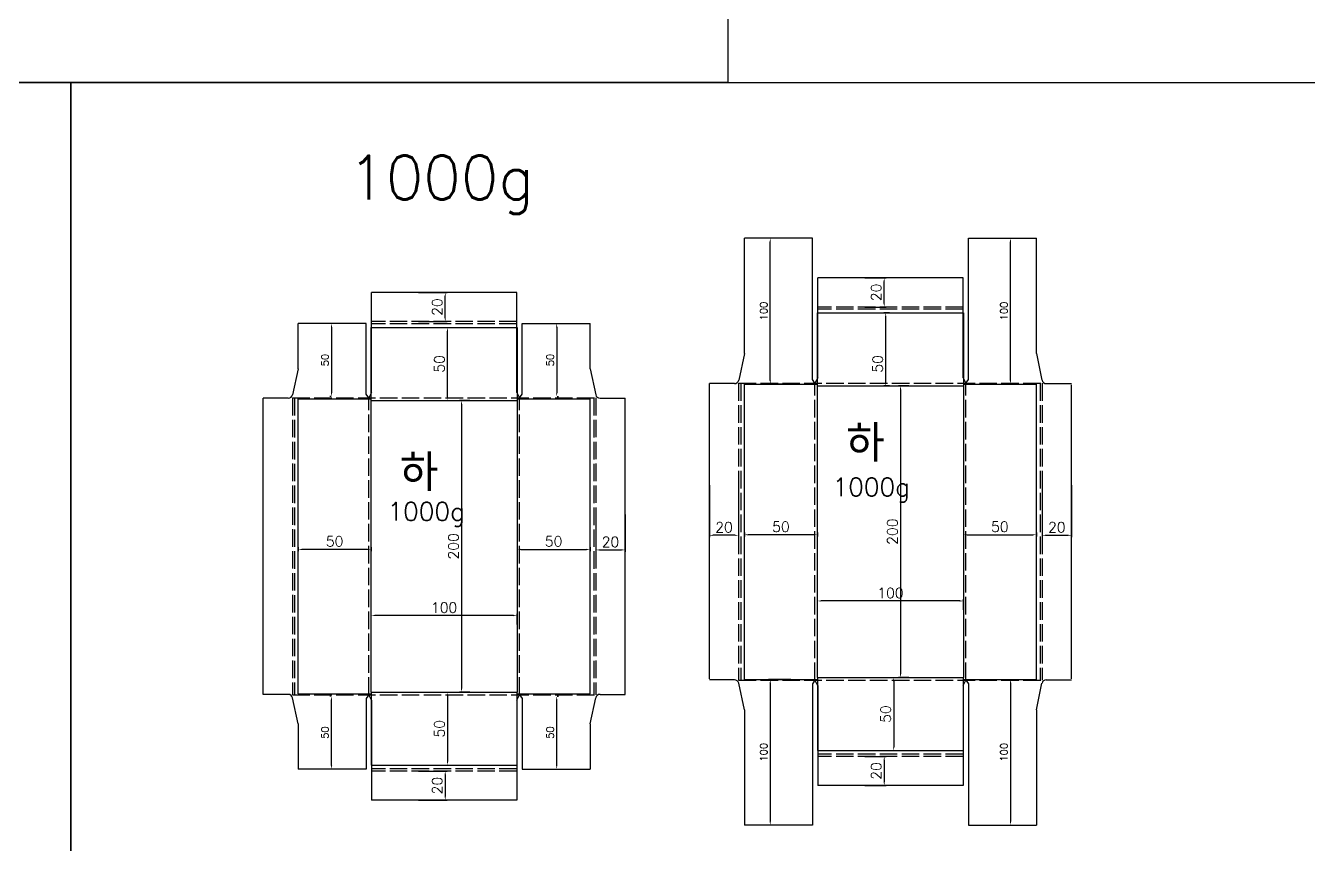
# Model space of a CAD drawing. Header units: millimetres. Extents: x 2179 to 11229, y 1198 to 3756.
# Drawn here: x 4398 to 5277, y 2113 to 2674 of the extents above; entities that cross this region are included whole.
import ezdxf

# ---------------------------------------------------------------- set-up
doc = ezdxf.new("R2010")
doc.units = ezdxf.units.MM
doc.linetypes.add('ACAD_ISO02W100', pattern=[15, 12, -3])
for name, color, linetype in [('기지', 7, 'Continuous'), ('인쇄지', 7, 'Continuous'), ('치수', 7, 'Continuous')]:
    doc.layers.add(name, color=color, linetype=linetype)
doc.styles.add('FHG', font='TXT.shx', dxfattribs={"height": 0.18, "bigfont": 'whgtxt.shx'})
doc.styles.get("Standard").update_dxf_attribs({"font": 'txt.shx', "bigfont": 'zfhg.shx'})
doc.dimstyles.new('ISO-25', dxfattribs={"dimtxt": 2.5, "dimasz": 2.5, "dimexe": 1.25, "dimexo": 0.625, "dimtad": 1, "dimtxsty": 'Standard', "dimcen": 2.5, "dimadec": 0, "dimazin": 0, "dimtfac": 1, "dimtmove": 0, "dimatfit": 3, "dimfxl": 0, "dimarcsym": 0})

# ---------------------------------------------------------------- blocks, each defined once
blk = doc.blocks.new('*D71')
at = {"layer": 'DEFPOINTS', "color": 0}
for p in [(4702.81, 2417.17), (4696.42, 2217.17), (4702.81, 2217.17)]:
    blk.add_point(p, dxfattribs=at)
at = {"layer": '치수', "color": 0, "lineweight": -2}
for p, q in [((4702.18, 2417.17), (4695.17, 2417.17)), ((4696.42, 2414.67), (4696.42, 2219.67)), ((4702.18, 2217.17), (4695.17, 2217.17))]:
    blk.add_line(p, q, dxfattribs=at)
at = {"layer": '치수', "color": 0}
for points in [[(4696, 2414.67), (4696.83, 2414.67), (4696.42, 2417.17)], [(4696, 2219.67), (4696.83, 2219.67), (4696.42, 2217.17)]]:
    blk.add_solid(points, dxfattribs=at)
at = {"layer": '치수', "color": 0, "insert": (4690.92, 2317.17), "char_height": 7, "attachment_point": 5, "rotation": 90}
blk.add_mtext('200', dxfattribs=at)
blk = doc.blocks.new('*D77')
at = {"layer": 'DEFPOINTS', "color": 0}
for p in [(4634.53, 2269.69), (4634.53, 2262.89), (4734.53, 2262.89)]:
    blk.add_point(p, dxfattribs=at)
at = {"layer": '치수', "color": 0, "lineweight": -2}
for p, q in [((4634.53, 2263.52), (4634.53, 2270.94)), ((4732.03, 2269.69), (4637.03, 2269.69)), ((4734.53, 2263.52), (4734.53, 2270.94))]:
    blk.add_line(p, q, dxfattribs=at)
at = {"layer": '치수', "color": 0}
for points in [[(4637.03, 2270.1), (4637.03, 2269.27), (4634.53, 2269.69)], [(4732.03, 2270.1), (4732.03, 2269.27), (4734.53, 2269.69)]]:
    blk.add_solid(points, dxfattribs=at)
at = {"layer": '치수', "color": 0, "insert": (4684.53, 2275.19), "char_height": 7, "attachment_point": 5}
blk.add_mtext('100', dxfattribs=at)
blk = doc.blocks.new('*D72')
at = {"layer": 'DEFPOINTS', "color": 0}
for p in [(4584.53, 2317.17), (4584.53, 2315.06), (4634.53, 2317.17)]:
    blk.add_point(p, dxfattribs=at)
at = {"layer": '치수', "color": 0, "lineweight": -2}
for p, q in [((4584.53, 2316.55), (4584.53, 2313.81)), ((4632.03, 2315.06), (4587.03, 2315.06)), ((4634.53, 2316.55), (4634.53, 2313.81))]:
    blk.add_line(p, q, dxfattribs=at)
at = {"layer": '치수', "color": 0}
for points in [[(4587.03, 2315.48), (4587.03, 2314.64), (4584.53, 2315.06)], [(4632.03, 2315.48), (4632.03, 2314.64), (4634.53, 2315.06)]]:
    blk.add_solid(points, dxfattribs=at)
at = {"layer": '치수', "color": 0, "insert": (4609.53, 2320.56), "char_height": 7, "attachment_point": 5}
blk.add_mtext('50', dxfattribs=at)
blk = doc.blocks.new('*D73')
at = {"layer": 'DEFPOINTS', "color": 0}
for p in [(4684.53, 2217.17), (4684.53, 2167.17), (4686.81, 2167.17)]:
    blk.add_point(p, dxfattribs=at)
at = {"layer": '치수', "color": 0, "lineweight": -2}
for p, q in [((4685.16, 2217.17), (4688.06, 2217.17)), ((4686.81, 2214.67), (4686.81, 2169.67)), ((4685.16, 2167.17), (4688.06, 2167.17))]:
    blk.add_line(p, q, dxfattribs=at)
at = {"layer": '치수', "color": 0}
for points in [[(4686.39, 2214.67), (4687.23, 2214.67), (4686.81, 2217.17)], [(4686.39, 2169.67), (4687.23, 2169.67), (4686.81, 2167.17)]]:
    blk.add_solid(points, dxfattribs=at)
at = {"layer": '치수', "color": 0, "insert": (4681.31, 2192.17), "char_height": 7, "attachment_point": 5, "rotation": 90}
blk.add_mtext('50', dxfattribs=at)
blk = doc.blocks.new('*D74')
at = {"layer": 'DEFPOINTS', "color": 0}
for p in [(4666.43, 2163.17), (4666.43, 2143.17), (4685.29, 2143.17)]:
    blk.add_point(p, dxfattribs=at)
at = {"layer": '치수', "color": 0, "lineweight": -2}
for p, q in [((4667.05, 2163.17), (4686.54, 2163.17)), ((4685.29, 2160.67), (4685.29, 2145.67)), ((4667.05, 2143.17), (4686.54, 2143.17))]:
    blk.add_line(p, q, dxfattribs=at)
at = {"layer": '치수', "color": 0}
for points in [[(4684.88, 2160.67), (4685.71, 2160.67), (4685.29, 2163.17)], [(4684.88, 2145.67), (4685.71, 2145.67), (4685.29, 2143.17)]]:
    blk.add_solid(points, dxfattribs=at)
at = {"layer": '치수', "color": 0, "insert": (4679.79, 2153.17), "char_height": 7, "attachment_point": 5, "rotation": 90}
blk.add_mtext('20', dxfattribs=at)
blk = doc.blocks.new('*D78')
at = {"layer": 'DEFPOINTS', "color": 0}
for p in [(4734.53, 2317.17), (4784.53, 2317.17), (4784.53, 2315.06)]:
    blk.add_point(p, dxfattribs=at)
at = {"layer": '치수', "color": 0, "lineweight": -2}
for p, q in [((4734.53, 2316.55), (4734.53, 2313.81)), ((4737.03, 2315.06), (4782.03, 2315.06)), ((4784.53, 2316.55), (4784.53, 2313.81))]:
    blk.add_line(p, q, dxfattribs=at)
at = {"layer": '치수', "color": 0}
for points in [[(4737.03, 2315.48), (4737.03, 2314.64), (4734.53, 2315.06)], [(4782.03, 2315.48), (4782.03, 2314.64), (4784.53, 2315.06)]]:
    blk.add_solid(points, dxfattribs=at)
at = {"layer": '치수', "color": 0, "insert": (4759.53, 2320.56), "char_height": 7, "attachment_point": 5}
blk.add_mtext('50', dxfattribs=at)
blk = doc.blocks.new('*D75')
at = {"layer": 'DEFPOINTS', "color": 0}
for p in [(4788.53, 2339.66), (4808.53, 2339.66), (4808.53, 2314.7)]:
    blk.add_point(p, dxfattribs=at)
at = {"layer": '치수', "color": 0, "lineweight": -2}
for p, q in [((4788.53, 2339.04), (4788.53, 2313.45)), ((4808.53, 2339.04), (4808.53, 2313.45)), ((4791.03, 2314.7), (4806.03, 2314.7))]:
    blk.add_line(p, q, dxfattribs=at)
at = {"layer": '치수', "color": 0}
for points in [[(4791.03, 2315.11), (4791.03, 2314.28), (4788.53, 2314.7)], [(4806.03, 2315.11), (4806.03, 2314.28), (4808.53, 2314.7)]]:
    blk.add_solid(points, dxfattribs=at)
at = {"layer": '치수', "color": 0, "insert": (4798.53, 2320.2), "char_height": 7, "attachment_point": 5}
blk.add_mtext('20', dxfattribs=at)
blk = doc.blocks.new('*D79')
at = {"layer": 'DEFPOINTS', "color": 0}
for p in [(4684.53, 2467.17), (4686.81, 2467.17), (4684.53, 2417.17)]:
    blk.add_point(p, dxfattribs=at)
at = {"layer": '치수', "color": 0, "lineweight": -2}
for p, q in [((4685.16, 2467.17), (4688.06, 2467.17)), ((4686.81, 2419.67), (4686.81, 2464.67)), ((4685.16, 2417.17), (4688.06, 2417.17))]:
    blk.add_line(p, q, dxfattribs=at)
at = {"layer": '치수', "color": 0}
for points in [[(4686.39, 2464.67), (4687.23, 2464.67), (4686.81, 2467.17)], [(4686.39, 2419.67), (4687.23, 2419.67), (4686.81, 2417.17)]]:
    blk.add_solid(points, dxfattribs=at)
at = {"layer": '치수', "color": 0, "insert": (4681.31, 2442.17), "char_height": 7, "attachment_point": 5, "rotation": 90}
blk.add_mtext('50', dxfattribs=at)
blk = doc.blocks.new('*D76')
at = {"layer": 'DEFPOINTS', "color": 0}
for p in [(4666.43, 2491.17), (4685.29, 2491.17), (4666.43, 2471.17)]:
    blk.add_point(p, dxfattribs=at)
at = {"layer": '치수', "color": 0, "lineweight": -2}
for p, q in [((4667.05, 2491.17), (4686.54, 2491.17)), ((4685.29, 2473.67), (4685.29, 2488.67)), ((4667.05, 2471.17), (4686.54, 2471.17))]:
    blk.add_line(p, q, dxfattribs=at)
at = {"layer": '치수', "color": 0}
for points in [[(4684.88, 2488.67), (4685.71, 2488.67), (4685.29, 2491.17)], [(4684.88, 2473.67), (4685.71, 2473.67), (4685.29, 2471.17)]]:
    blk.add_solid(points, dxfattribs=at)
at = {"layer": '치수', "color": 0, "insert": (4679.79, 2481.17), "char_height": 7, "attachment_point": 5, "rotation": 90}
blk.add_mtext('20', dxfattribs=at)
blk = doc.blocks.new('*D102')
at = {"layer": 'DEFPOINTS', "color": 0}
for p in [(4987.06, 2477.2), (4990.28, 2477.2), (4990.28, 2427.2)]:
    blk.add_point(p, dxfattribs=at)
at = {"layer": '치수', "color": 0, "lineweight": -2}
for p, q in [((4989.66, 2477.2), (4985.81, 2477.2)), ((4987.06, 2429.7), (4987.06, 2474.7)), ((4989.66, 2427.2), (4985.81, 2427.2))]:
    blk.add_line(p, q, dxfattribs=at)
at = {"layer": '치수', "color": 0}
for points in [[(4986.64, 2474.7), (4987.47, 2474.7), (4987.06, 2477.2)], [(4986.64, 2429.7), (4987.47, 2429.7), (4987.06, 2427.2)]]:
    blk.add_solid(points, dxfattribs=at)
at = {"layer": '치수', "color": 0, "insert": (4981.56, 2442.2), "char_height": 7, "attachment_point": 5, "rotation": 90}
blk.add_mtext('50', dxfattribs=at)
blk = doc.blocks.new('*D95')
at = {"layer": 'DEFPOINTS', "color": 0}
for p in [(4907.97, 2528.4), (4920.94, 2528.4), (4922.64, 2428.4)]:
    blk.add_point(p, dxfattribs=at)
at = {"layer": '치수', "color": 0, "lineweight": -2}
for p, q in [((4920.31, 2528.4), (4906.72, 2528.4)), ((4907.97, 2430.9), (4907.97, 2525.9)), ((4922.01, 2428.4), (4906.72, 2428.4))]:
    blk.add_line(p, q, dxfattribs=at)
at = {"layer": '치수', "color": 0}
for points in [[(4907.55, 2525.9), (4908.38, 2525.9), (4907.97, 2528.4)], [(4907.55, 2430.9), (4908.38, 2430.9), (4907.97, 2428.4)]]:
    blk.add_solid(points, dxfattribs=at)
at = {"layer": '치수', "color": 0, "insert": (4903.47, 2478.4), "char_height": 5, "attachment_point": 5, "rotation": 90}
blk.add_mtext('100', dxfattribs=at)
blk = doc.blocks.new('*D103')
at = {"layer": 'DEFPOINTS', "color": 0}
for p in [(4940.28, 2279.71), (4940.28, 2272.92), (5040.28, 2272.92)]:
    blk.add_point(p, dxfattribs=at)
at = {"layer": '치수', "color": 0, "lineweight": -2}
for p, q in [((4940.28, 2273.54), (4940.28, 2280.96)), ((5037.78, 2279.71), (4942.78, 2279.71)), ((5040.28, 2273.54), (5040.28, 2280.96))]:
    blk.add_line(p, q, dxfattribs=at)
at = {"layer": '치수', "color": 0}
for points in [[(4942.78, 2280.13), (4942.78, 2279.29), (4940.28, 2279.71)], [(5037.78, 2280.13), (5037.78, 2279.29), (5040.28, 2279.71)]]:
    blk.add_solid(points, dxfattribs=at)
at = {"layer": '치수', "color": 0, "insert": (4990.28, 2285.21), "char_height": 7, "attachment_point": 5}
blk.add_mtext('100', dxfattribs=at)
blk = doc.blocks.new('*D96')
at = {"layer": 'DEFPOINTS', "color": 0}
for p in [(5003.55, 2427.2), (4997.16, 2227.2), (5003.55, 2227.2)]:
    blk.add_point(p, dxfattribs=at)
at = {"layer": '치수', "color": 0, "lineweight": -2}
for p, q in [((5002.93, 2427.2), (4995.91, 2427.2)), ((4997.16, 2424.7), (4997.16, 2229.7)), ((5002.93, 2227.2), (4995.91, 2227.2))]:
    blk.add_line(p, q, dxfattribs=at)
at = {"layer": '치수', "color": 0}
for points in [[(4996.75, 2424.7), (4997.58, 2424.7), (4997.16, 2427.2)], [(4996.75, 2229.7), (4997.58, 2229.7), (4997.16, 2227.2)]]:
    blk.add_solid(points, dxfattribs=at)
at = {"layer": '치수', "color": 0, "insert": (4991.66, 2327.2), "char_height": 7, "attachment_point": 5, "rotation": 90}
blk.add_mtext('200', dxfattribs=at)
blk = doc.blocks.new('*D104')
at = {"layer": 'DEFPOINTS', "color": 0}
for p in [(4990.28, 2227.2), (4990.28, 2177.2), (4992.56, 2177.2)]:
    blk.add_point(p, dxfattribs=at)
at = {"layer": '치수', "color": 0, "lineweight": -2}
for p, q in [((4990.91, 2227.2), (4993.81, 2227.2)), ((4992.56, 2224.7), (4992.56, 2179.7)), ((4990.91, 2177.2), (4993.81, 2177.2))]:
    blk.add_line(p, q, dxfattribs=at)
at = {"layer": '치수', "color": 0}
for points in [[(4992.14, 2224.7), (4992.97, 2224.7), (4992.56, 2227.2)], [(4992.14, 2179.7), (4992.97, 2179.7), (4992.56, 2177.2)]]:
    blk.add_solid(points, dxfattribs=at)
at = {"layer": '치수', "color": 0, "insert": (4987.06, 2202.2), "char_height": 7, "attachment_point": 5, "rotation": 90}
blk.add_mtext('50', dxfattribs=at)
blk = doc.blocks.new('*D97')
at = {"layer": 'DEFPOINTS', "color": 0}
for p in [(4972.17, 2173.2), (4972.17, 2153.2), (4986.04, 2153.2)]:
    blk.add_point(p, dxfattribs=at)
at = {"layer": '치수', "color": 0, "lineweight": -2}
for p, q in [((4972.8, 2173.2), (4987.29, 2173.2)), ((4986.04, 2170.7), (4986.04, 2155.7)), ((4972.8, 2153.2), (4987.29, 2153.2))]:
    blk.add_line(p, q, dxfattribs=at)
at = {"layer": '치수', "color": 0}
for points in [[(4985.63, 2170.7), (4986.46, 2170.7), (4986.04, 2173.2)], [(4985.63, 2155.7), (4986.46, 2155.7), (4986.04, 2153.2)]]:
    blk.add_solid(points, dxfattribs=at)
at = {"layer": '치수', "color": 0, "insert": (4980.54, 2163.2), "char_height": 7, "attachment_point": 5, "rotation": 90}
blk.add_mtext('20', dxfattribs=at)
blk = doc.blocks.new('*D98')
at = {"layer": 'DEFPOINTS', "color": 0}
for p in [(4890.28, 2327.2), (4890.28, 2325.09), (4940.28, 2327.2)]:
    blk.add_point(p, dxfattribs=at)
at = {"layer": '치수', "color": 0, "lineweight": -2}
for p, q in [((4890.28, 2326.57), (4890.28, 2323.84)), ((4937.78, 2325.09), (4892.78, 2325.09)), ((4940.28, 2326.57), (4940.28, 2323.84))]:
    blk.add_line(p, q, dxfattribs=at)
at = {"layer": '치수', "color": 0}
for points in [[(4892.78, 2325.5), (4892.78, 2324.67), (4890.28, 2325.09)], [(4937.78, 2325.5), (4937.78, 2324.67), (4940.28, 2325.09)]]:
    blk.add_solid(points, dxfattribs=at)
at = {"layer": '치수', "color": 0, "insert": (4915.28, 2330.59), "char_height": 7, "attachment_point": 5}
blk.add_mtext('50', dxfattribs=at)
blk = doc.blocks.new('*D99')
at = {"layer": 'DEFPOINTS', "color": 0}
for p in [(4866.28, 2359.69), (4886.28, 2359.69), (4866.28, 2324.72)]:
    blk.add_point(p, dxfattribs=at)
at = {"layer": '치수', "color": 0, "lineweight": -2}
for p, q in [((4866.28, 2359.06), (4866.28, 2323.47)), ((4886.28, 2359.06), (4886.28, 2323.47)), ((4883.78, 2324.72), (4868.78, 2324.72))]:
    blk.add_line(p, q, dxfattribs=at)
at = {"layer": '치수', "color": 0}
for points in [[(4868.78, 2325.14), (4868.78, 2324.31), (4866.28, 2324.72)], [(4883.78, 2325.14), (4883.78, 2324.31), (4886.28, 2324.72)]]:
    blk.add_solid(points, dxfattribs=at)
at = {"layer": '치수', "color": 0, "insert": (4876.28, 2330.22), "char_height": 7, "attachment_point": 5}
blk.add_mtext('20', dxfattribs=at)
blk = doc.blocks.new('*D100')
at = {"layer": 'DEFPOINTS', "color": 0}
for p in [(5094.28, 2359.69), (5114.28, 2359.69), (5114.28, 2324.72)]:
    blk.add_point(p, dxfattribs=at)
at = {"layer": '치수', "color": 0, "lineweight": -2}
for p, q in [((5094.28, 2359.06), (5094.28, 2323.47)), ((5114.28, 2359.06), (5114.28, 2323.47)), ((5096.78, 2324.72), (5111.78, 2324.72))]:
    blk.add_line(p, q, dxfattribs=at)
at = {"layer": '치수', "color": 0}
for points in [[(5096.78, 2325.14), (5096.78, 2324.31), (5094.28, 2324.72)], [(5111.78, 2325.14), (5111.78, 2324.31), (5114.28, 2324.72)]]:
    blk.add_solid(points, dxfattribs=at)
at = {"layer": '치수', "color": 0, "insert": (5104.28, 2330.22), "char_height": 7, "attachment_point": 5}
blk.add_mtext('20', dxfattribs=at)
blk = doc.blocks.new('*D105')
at = {"layer": 'DEFPOINTS', "color": 0}
for p in [(5040.28, 2327.2), (5090.28, 2327.2), (5090.28, 2325.09)]:
    blk.add_point(p, dxfattribs=at)
at = {"layer": '치수', "color": 0, "lineweight": -2}
for p, q in [((5040.28, 2326.57), (5040.28, 2323.84)), ((5042.78, 2325.09), (5087.78, 2325.09)), ((5090.28, 2326.57), (5090.28, 2323.84))]:
    blk.add_line(p, q, dxfattribs=at)
at = {"layer": '치수', "color": 0}
for points in [[(5042.78, 2325.5), (5042.78, 2324.67), (5040.28, 2325.09)], [(5087.78, 2325.5), (5087.78, 2324.67), (5090.28, 2325.09)]]:
    blk.add_solid(points, dxfattribs=at)
at = {"layer": '치수', "color": 0, "insert": (5065.28, 2330.59), "char_height": 7, "attachment_point": 5}
blk.add_mtext('50', dxfattribs=at)
blk = doc.blocks.new('*D101')
at = {"layer": 'DEFPOINTS', "color": 0}
for p in [(4972.17, 2501.2), (4986.04, 2501.2), (4972.17, 2481.2)]:
    blk.add_point(p, dxfattribs=at)
at = {"layer": '치수', "color": 0, "lineweight": -2}
for p, q in [((4972.8, 2501.2), (4987.29, 2501.2)), ((4986.04, 2483.7), (4986.04, 2498.7)), ((4972.8, 2481.2), (4987.29, 2481.2))]:
    blk.add_line(p, q, dxfattribs=at)
at = {"layer": '치수', "color": 0}
for points in [[(4985.63, 2498.7), (4986.46, 2498.7), (4986.04, 2501.2)], [(4985.63, 2483.7), (4986.46, 2483.7), (4986.04, 2481.2)]]:
    blk.add_solid(points, dxfattribs=at)
at = {"layer": '치수', "color": 0, "insert": (4980.54, 2491.2), "char_height": 7, "attachment_point": 5, "rotation": 90}
blk.add_mtext('20', dxfattribs=at)
blk = doc.blocks.new('*D106')
at = {"layer": 'DEFPOINTS', "color": 0}
for p in [(4607.42, 2214.47), (4607.78, 2214.47), (4607.78, 2164.47)]:
    blk.add_point(p, dxfattribs=at)
at = {"layer": '치수', "color": 0, "lineweight": -2}
for p, q in [((4607.16, 2214.47), (4606.17, 2214.47)), ((4607.42, 2166.97), (4607.42, 2211.97)), ((4607.16, 2164.47), (4606.17, 2164.47))]:
    blk.add_line(p, q, dxfattribs=at)
at = {"layer": '치수', "color": 0}
for points in [[(4607, 2211.97), (4607.83, 2211.97), (4607.42, 2214.47)], [(4607, 2166.97), (4607.83, 2166.97), (4607.42, 2164.47)]]:
    blk.add_solid(points, dxfattribs=at)
at = {"layer": '치수', "color": 0, "insert": (4602.92, 2189.47), "char_height": 5, "attachment_point": 5, "rotation": 90}
blk.add_mtext('50', dxfattribs=at)
blk = doc.blocks.new('*D107')
at = {"layer": 'DEFPOINTS', "color": 0}
for p in [(4761.28, 2214.47), (4761.65, 2214.47), (4761.28, 2164.47)]:
    blk.add_point(p, dxfattribs=at)
at = {"layer": '치수', "color": 0, "lineweight": -2}
for p, q in [((4761.65, 2166.97), (4761.65, 2211.97)), ((4761.91, 2214.47), (4762.9, 2214.47)), ((4761.91, 2164.47), (4762.9, 2164.47))]:
    blk.add_line(p, q, dxfattribs=at)
at = {"layer": '치수', "color": 0}
for points in [[(4761.23, 2211.97), (4762.06, 2211.97), (4761.65, 2214.47)], [(4761.23, 2166.97), (4762.06, 2166.97), (4761.65, 2164.47)]]:
    blk.add_solid(points, dxfattribs=at)
at = {"layer": '치수', "color": 0, "insert": (4757.15, 2189.47), "char_height": 5, "attachment_point": 5, "rotation": 90}
blk.add_mtext('50', dxfattribs=at)
blk = doc.blocks.new('*D108')
at = {"layer": 'DEFPOINTS', "color": 0}
for p in [(4761.28, 2469.87), (4761.28, 2419.87), (4761.65, 2419.87)]:
    blk.add_point(p, dxfattribs=at)
at = {"layer": '치수', "color": 0, "lineweight": -2}
for p, q in [((4761.91, 2469.87), (4762.9, 2469.87)), ((4761.65, 2467.37), (4761.65, 2422.37)), ((4761.91, 2419.87), (4762.9, 2419.87))]:
    blk.add_line(p, q, dxfattribs=at)
at = {"layer": '치수', "color": 0}
for points in [[(4761.23, 2467.37), (4762.06, 2467.37), (4761.65, 2469.87)], [(4761.23, 2422.37), (4762.06, 2422.37), (4761.65, 2419.87)]]:
    blk.add_solid(points, dxfattribs=at)
at = {"layer": '치수', "color": 0, "insert": (4757.15, 2444.87), "char_height": 5, "attachment_point": 5, "rotation": 90}
blk.add_mtext('50', dxfattribs=at)
blk = doc.blocks.new('*D109')
at = {"layer": 'DEFPOINTS', "color": 0}
for p in [(4607.78, 2469.87), (4607.42, 2419.87), (4607.78, 2419.87)]:
    blk.add_point(p, dxfattribs=at)
at = {"layer": '치수', "color": 0, "lineweight": -2}
for p, q in [((4607.16, 2469.87), (4606.17, 2469.87)), ((4607.42, 2467.37), (4607.42, 2422.37)), ((4607.16, 2419.87), (4606.17, 2419.87))]:
    blk.add_line(p, q, dxfattribs=at)
at = {"layer": '치수', "color": 0}
for points in [[(4607, 2467.37), (4607.83, 2467.37), (4607.42, 2469.87)], [(4607, 2422.37), (4607.83, 2422.37), (4607.42, 2419.87)]]:
    blk.add_solid(points, dxfattribs=at)
at = {"layer": '치수', "color": 0, "insert": (4602.92, 2444.87), "char_height": 5, "attachment_point": 5, "rotation": 90}
blk.add_mtext('50', dxfattribs=at)
blk = doc.blocks.new('*D136')
at = {"layer": 'DEFPOINTS', "color": 0}
for p in [(5059.62, 2528.4), (5072.59, 2528.4), (5057.92, 2428.4)]:
    blk.add_point(p, dxfattribs=at)
at = {"layer": '치수', "color": 0, "lineweight": -2}
for p, q in [((5060.25, 2528.4), (5073.84, 2528.4)), ((5072.59, 2430.9), (5072.59, 2525.9)), ((5058.55, 2428.4), (5073.84, 2428.4))]:
    blk.add_line(p, q, dxfattribs=at)
at = {"layer": '치수', "color": 0}
for points in [[(5072.18, 2525.9), (5073.01, 2525.9), (5072.59, 2528.4)], [(5072.18, 2430.9), (5073.01, 2430.9), (5072.59, 2428.4)]]:
    blk.add_solid(points, dxfattribs=at)
at = {"layer": '치수', "color": 0, "insert": (5068.09, 2478.4), "char_height": 5, "attachment_point": 5, "rotation": 90}
blk.add_mtext('100', dxfattribs=at)
blk = doc.blocks.new('*D138')
at = {"layer": 'DEFPOINTS', "color": 0}
for p in [(5057.92, 2226), (5059.62, 2126), (5072.59, 2126)]:
    blk.add_point(p, dxfattribs=at)
at = {"layer": '치수', "color": 0, "lineweight": -2}
for p, q in [((5058.55, 2226), (5073.84, 2226)), ((5072.59, 2223.5), (5072.59, 2128.5)), ((5060.25, 2126), (5073.84, 2126))]:
    blk.add_line(p, q, dxfattribs=at)
at = {"layer": '치수', "color": 0}
for points in [[(5072.18, 2223.5), (5073.01, 2223.5), (5072.59, 2226)], [(5072.18, 2128.5), (5073.01, 2128.5), (5072.59, 2126)]]:
    blk.add_solid(points, dxfattribs=at)
at = {"layer": '치수', "color": 0, "insert": (5068.09, 2176), "char_height": 5, "attachment_point": 5, "rotation": 90}
blk.add_mtext('100', dxfattribs=at)
blk = doc.blocks.new('*D137')
at = {"layer": 'DEFPOINTS', "color": 0}
for p in [(4922.64, 2226), (4907.97, 2126), (4920.94, 2126)]:
    blk.add_point(p, dxfattribs=at)
at = {"layer": '치수', "color": 0, "lineweight": -2}
for p, q in [((4922.01, 2226), (4906.72, 2226)), ((4907.97, 2223.5), (4907.97, 2128.5)), ((4920.31, 2126), (4906.72, 2126))]:
    blk.add_line(p, q, dxfattribs=at)
at = {"layer": '치수', "color": 0}
for points in [[(4907.55, 2223.5), (4908.38, 2223.5), (4907.97, 2226)], [(4907.55, 2128.5), (4908.38, 2128.5), (4907.97, 2126)]]:
    blk.add_solid(points, dxfattribs=at)
at = {"layer": '치수', "color": 0, "insert": (4903.47, 2176), "char_height": 5, "attachment_point": 5, "rotation": 90}
blk.add_mtext('100', dxfattribs=at)

msp = doc.modelspace()

# ---------------------------------------------------------------- linework, layer by layer
at = {"color": 6}
for points in [[(3978.818, 3235.181), (4878.818, 3235.181), (4878.818, 2635.181), (3978.818, 2635.181)], [(3978.818, 2635.181), (4428.818, 2635.181), (4428.818, 2035.181), (3978.818, 2035.181)], [(4428.818, 2635.181), (5328.818, 2635.181), (5328.818, 2035.181), (4428.818, 2035.181)]]:
    msp.add_lwpolyline(points, close=True, dxfattribs=at)
at = {"layer": '기지'}
for p, q in [((4940.28, 2427.198), (4940.28, 2477.198)), ((4940.28, 2477.198), (5040.28, 2477.198)), ((5040.28, 2477.198), (5040.28, 2427.198)), ((4634.533, 2467.173), (4734.533, 2467.173)), ((4634.533, 2417.173), (4634.533, 2467.173)), ((4734.533, 2467.173), (4734.533, 2417.173)), ((4890.28, 2225.998), (4890.28, 2428.398)), ((4890.28, 2428.398), (4940.28, 2428.398)), ((5040.28, 2428.398), (5090.28, 2428.398)), ((5090.28, 2225.998), (5090.28, 2428.398)), ((4584.533, 2215.973), (4584.533, 2418.373)), ((4584.533, 2418.373), (4634.533, 2418.373)), ((4734.533, 2418.373), (4784.533, 2418.373)), ((4784.533, 2215.973), (4784.533, 2418.373)), ((4890.28, 2225.998), (4940.28, 2225.998)), ((4940.28, 2227.198), (4940.28, 2177.198)), ((5040.28, 2177.198), (5040.28, 2227.198)), ((5040.28, 2225.998), (5090.28, 2225.998)), ((4584.533, 2215.973), (4634.533, 2215.973)), ((4634.533, 2217.173), (4634.533, 2167.173)), ((4734.533, 2167.173), (4734.533, 2217.173)), ((4734.533, 2215.973), (4784.533, 2215.973)), ((4940.28, 2177.198), (5040.28, 2177.198)), ((4634.533, 2167.173), (4734.533, 2167.173))]:
    msp.add_line(p, q, dxfattribs=at)
at = {"layer": '기지', "color": 5}
for p, q in [((4940.28, 2227.198), (4940.28, 2427.198)), ((4940.28, 2427.198), (5040.28, 2427.198)), ((5040.28, 2427.198), (5040.28, 2227.198)), ((4634.533, 2217.173), (4634.533, 2417.173)), ((4634.533, 2417.173), (4734.533, 2417.173)), ((4734.533, 2417.173), (4734.533, 2217.173)), ((4940.28, 2227.198), (5040.28, 2227.198)), ((4634.533, 2217.173), (4734.533, 2217.173))]:
    msp.add_line(p, q, dxfattribs=at)
at = {"layer": '인쇄지', "color": 3}
for p, q in [((4890.28, 2449.234), (4890.28, 2528.398)), ((4936.88, 2528.398), (4890.28, 2528.398)), ((4936.88, 2431.404), (4936.88, 2528.398)), ((5043.68, 2528.398), (5090.28, 2528.398)), ((5043.68, 2431.404), (5043.68, 2528.398)), ((5090.28, 2449.234), (5090.28, 2528.398)), ((4940.53, 2432.676), (4940.53, 2501.198)), ((5040.03, 2501.198), (4940.53, 2501.198)), ((5040.03, 2432.676), (5040.03, 2501.198)), ((4734.283, 2491.173), (4634.783, 2491.173)), ((4634.783, 2422.651), (4634.783, 2491.173)), ((4734.283, 2422.651), (4734.283, 2491.173)), ((4631.033, 2469.873), (4584.533, 2469.873)), ((4584.533, 2438.873), (4584.533, 2469.873)), ((4631.033, 2421.527), (4631.033, 2469.873)), ((4738.033, 2421.527), (4738.033, 2469.873)), ((4738.033, 2469.873), (4784.533, 2469.873)), ((4784.533, 2438.873), (4784.533, 2469.873)), ((4890.28, 2449.234), (4886.416, 2431.074)), ((5090.28, 2449.234), (5094.144, 2431.074)), ((4584.533, 2438.873), (4580.669, 2421.038)), ((4784.533, 2438.873), (4788.396, 2421.038)), ((4866.28, 2226.448), (4866.28, 2428.698)), ((4883.482, 2428.698), (4866.28, 2428.698)), ((4938.58, 2428.898), (4936.88, 2431.404)), ((4940.53, 2432.676), (4938.58, 2428.898)), ((5040.03, 2432.676), (5041.98, 2428.898)), ((5041.98, 2428.898), (5043.68, 2431.404)), ((5097.079, 2428.698), (5114.28, 2428.698)), ((5114.28, 2226.448), (5114.28, 2427.948)), ((4577.737, 2418.673), (4560.533, 2418.673)), ((4560.533, 2215.673), (4560.533, 2418.673)), ((4632.833, 2418.873), (4631.033, 2421.527)), ((4634.783, 2422.651), (4632.833, 2418.873)), ((4734.283, 2422.651), (4736.233, 2418.873)), ((4736.233, 2418.873), (4738.033, 2421.527)), ((4791.328, 2418.673), (4808.533, 2418.673)), ((4808.533, 2215.673), (4808.533, 2418.673)), ((4883.482, 2225.698), (4866.28, 2225.698)), ((4938.58, 2225.498), (4936.88, 2222.992)), ((4940.53, 2221.72), (4938.58, 2225.498)), ((5040.03, 2221.72), (5041.98, 2225.498)), ((5041.98, 2225.498), (5043.68, 2222.992)), ((5097.079, 2225.698), (5114.28, 2225.698)), ((4577.737, 2215.673), (4560.533, 2215.673)), ((4632.833, 2215.473), (4631.033, 2212.819)), ((4634.783, 2211.695), (4632.833, 2215.473)), ((4734.283, 2211.695), (4736.233, 2215.473)), ((4736.233, 2215.473), (4738.033, 2212.819)), ((4791.328, 2215.673), (4808.533, 2215.673)), ((4890.28, 2205.162), (4886.416, 2223.322)), ((4936.88, 2222.992), (4936.88, 2125.998)), ((4940.53, 2221.72), (4940.53, 2153.198)), ((5040.03, 2221.72), (5040.03, 2153.198)), ((5043.68, 2222.992), (5043.68, 2125.998)), ((5090.28, 2205.162), (5094.144, 2223.322)), ((4584.533, 2195.473), (4580.669, 2213.308)), ((4631.033, 2212.819), (4631.033, 2164.473)), ((4634.783, 2211.695), (4634.783, 2143.173)), ((4734.283, 2211.695), (4734.283, 2143.173)), ((4738.033, 2212.819), (4738.033, 2164.473)), ((4784.533, 2195.473), (4788.396, 2213.308)), ((4890.28, 2205.162), (4890.28, 2125.998)), ((5090.28, 2205.162), (5090.28, 2125.998)), ((4584.533, 2195.473), (4584.533, 2164.473)), ((4784.533, 2195.473), (4784.533, 2164.473)), ((4631.033, 2164.473), (4584.533, 2164.473)), ((4738.033, 2164.473), (4784.533, 2164.473)), ((5040.03, 2153.198), (4940.53, 2153.198)), ((4734.283, 2143.173), (4634.783, 2143.173)), ((4936.88, 2125.998), (4890.28, 2125.998)), ((5043.68, 2125.998), (5090.28, 2125.998))]:
    msp.add_line(p, q, dxfattribs=at)
at = {"layer": '인쇄지', "color": 4, "linetype": 'ACAD_ISO02W100'}
for p, q in [((5040.03, 2481.198), (4940.53, 2481.198)), ((5040.03, 2479.698), (4940.53, 2479.698)), ((4734.283, 2471.173), (4634.783, 2471.173)), ((4734.283, 2469.673), (4634.783, 2469.673)), ((4886.28, 2428.898), (4886.28, 2225.498)), ((4886.28, 2428.898), (5094.28, 2428.898)), ((4887.78, 2428.898), (4887.78, 2225.498)), ((4938.58, 2225.498), (4938.58, 2428.898)), ((5041.98, 2225.498), (5041.98, 2428.898)), ((5092.78, 2428.898), (5092.78, 2225.498)), ((5094.28, 2428.898), (5094.28, 2225.498)), ((4580.533, 2418.873), (4788.533, 2418.873)), ((4580.533, 2418.873), (4580.533, 2215.473)), ((4582.033, 2418.783), (4582.033, 2215.563)), ((4632.833, 2215.473), (4632.833, 2418.873)), ((4736.233, 2215.473), (4736.233, 2418.873)), ((4787.033, 2418.783), (4787.033, 2215.563)), ((4788.533, 2418.873), (4788.533, 2215.473)), ((4886.28, 2225.498), (5094.28, 2225.498)), ((4580.533, 2215.473), (4788.533, 2215.473)), ((5040.03, 2174.698), (4940.53, 2174.698)), ((5040.03, 2173.198), (4940.53, 2173.198)), ((4734.283, 2164.673), (4634.783, 2164.673)), ((4734.283, 2163.173), (4634.783, 2163.173))]:
    msp.add_line(p, q, dxfattribs=at)
at = {"layer": '인쇄지', "color": 3}
for centre, start, end in [((4883.482, 2431.698), 270, 347.98849), ((5097.079, 2431.698), 192.01151, 270), ((4577.737, 2421.673), 270, 347.777947), ((4791.328, 2421.673), 192.222053, 270), ((4883.482, 2222.698), 12.01151, 90), ((5097.079, 2222.698), 90, 167.98849), ((4577.737, 2212.673), 12.222053, 90), ((4791.328, 2212.673), 90, 167.777947)]:
    msp.add_arc(centre, 3, start, end, dxfattribs=at)

# ---------------------------------------------------------------- texts
at = {"style": 'FHG'}
msp.add_text('1000g', height=30, dxfattribs=at).set_placement((4618.854, 2554.967))
at = {"layer": '기지', "color": 1, "style": 'FHG'}
for s, height, p in [('하', 25, (4959.951, 2375.156)), ('하', 25, (4654.203, 2355.131)), ('1000g', 12.5, (4950.666, 2351.571)), ('1000g', 12.5, (4645.731, 2334.829))]:
    msp.add_text(s, height=height, dxfattribs=at).set_placement(p)

# ---------------------------------------------------------------- dimensions: what is measured, and where the dimension line sits
at = {"layer": '치수', "color": 1}
for base, p1, p2, angle, picture, middle in [((4907.967, 2528.398), (4922.638, 2428.398), (4920.938, 2528.398), 90, '*D95', (4903.467, 2478.398)), ((5072.594, 2528.398), (5057.923, 2428.398), (5059.623, 2528.398), 90, '*D136', (5068.094, 2478.398)), ((4607.417, 2419.873), (4607.783, 2469.873), (4607.783, 2419.873), 270, '*D109', (4602.917, 2444.873)), ((4761.648, 2419.873), (4761.283, 2469.873), (4761.283, 2419.873), 270, '*D108', (4757.148, 2444.873)), ((4907.967, 2125.998), (4922.638, 2225.998), (4920.938, 2125.998), 270, '*D137', (4903.467, 2175.998)), ((5072.594, 2125.998), (5057.923, 2225.998), (5059.623, 2125.998), 270, '*D138', (5068.094, 2175.998)), ((4607.417, 2214.473), (4607.783, 2164.473), (4607.783, 2214.473), 90, '*D106', (4602.917, 2189.473)), ((4761.648, 2214.473), (4761.283, 2164.473), (4761.283, 2214.473), 90, '*D107', (4757.148, 2189.473))]:
    dim = msp.add_linear_dim(base=base, p1=p1, p2=p2, angle=angle, dimstyle='ISO-25', override={"dimtxt": 5, "dimgap": 2, "dimdec": 1, "dimtdec": 1}, dxfattribs=at)
    dim.commit()
    dim.dimension.update_dxf_attribs({"geometry": picture, "text_midpoint": middle})
at = {"layer": '치수', "color": 4}
for base, p1, p2, angle, picture, middle in [((4986.042, 2501.198), (4972.174, 2481.198), (4972.174, 2501.198), 90, '*D101', (4980.542, 2491.198)), ((4685.294, 2491.173), (4666.426, 2471.173), (4666.426, 2491.173), 90, '*D76', (4679.794, 2481.173)), ((4686.809, 2467.173), (4684.533, 2417.173), (4684.533, 2467.173), 90, '*D79', (4681.309, 2442.173)), ((4997.164, 2227.198), (5003.554, 2427.198), (5003.554, 2227.198), 90, '*D96', (4991.664, 2327.198)), ((4696.416, 2217.173), (4702.806, 2417.173), (4702.806, 2217.173), 90, '*D71', (4690.916, 2317.173)), ((4866.28, 2324.722), (4886.28, 2359.686), (4866.28, 2359.686), 180, '*D99', (4876.28, 2330.222)), ((4890.28, 2325.085), (4940.28, 2327.198), (4890.28, 2327.198), 180, '*D98', (4915.28, 2330.585)), ((4584.533, 2315.06), (4634.533, 2317.173), (4584.533, 2317.173), 180, '*D72', (4609.533, 2320.56)), ((4992.556, 2177.198), (4990.28, 2227.198), (4990.28, 2177.198), 270, '*D104', (4987.056, 2202.198)), ((4686.809, 2167.173), (4684.533, 2217.173), (4684.533, 2167.173), 270, '*D73', (4681.309, 2192.173)), ((4986.042, 2153.198), (4972.174, 2173.198), (4972.174, 2153.198), 270, '*D97', (4980.542, 2163.198)), ((4685.294, 2143.173), (4666.426, 2163.173), (4666.426, 2143.173), 270, '*D74', (4679.794, 2153.173))]:
    dim = msp.add_linear_dim(base=base, p1=p1, p2=p2, angle=angle, dimstyle='ISO-25', override={"dimtxt": 7, "dimgap": 2}, dxfattribs=at)
    dim.commit()
    dim.dimension.update_dxf_attribs({"geometry": picture, "text_midpoint": middle})
dim = msp.add_linear_dim(base=(4987.056, 2477.198), p1=(4990.28, 2427.198), p2=(4990.28, 2477.198), angle=90, dimstyle='ISO-25', override={"dimtxt": 7, "dimgap": 2}, dxfattribs=at)
dim.commit()
dim.dimension.update_dxf_attribs({"geometry": '*D102', "text_midpoint": (4987.056, 2442.198), "dimtype": 160})
for base, p1, p2, picture, middle in [((5114.28, 2324.722), (5094.28, 2359.686), (5114.28, 2359.686), '*D100', (5104.28, 2330.222)), ((4808.533, 2314.697), (4788.533, 2339.661), (4808.533, 2339.661), '*D75', (4798.533, 2320.197)), ((5090.28, 2325.085), (5040.28, 2327.198), (5090.28, 2327.198), '*D105', (5065.28, 2330.585)), ((4784.533, 2315.06), (4734.533, 2317.173), (4784.533, 2317.173), '*D78', (4759.533, 2320.56)), ((4940.28, 2279.71), (5040.28, 2272.916), (4940.28, 2272.916), '*D103', (4990.28, 2285.21)), ((4634.533, 2269.685), (4734.533, 2262.891), (4634.533, 2262.891), '*D77', (4684.533, 2275.185))]:
    dim = msp.add_linear_dim(base=base, p1=p1, p2=p2, dimstyle='ISO-25', override={"dimtxt": 7, "dimgap": 2}, dxfattribs=at)
    dim.commit()
    dim.dimension.update_dxf_attribs({"geometry": picture, "text_midpoint": middle})

doc.saveas('drawing.dxf')
